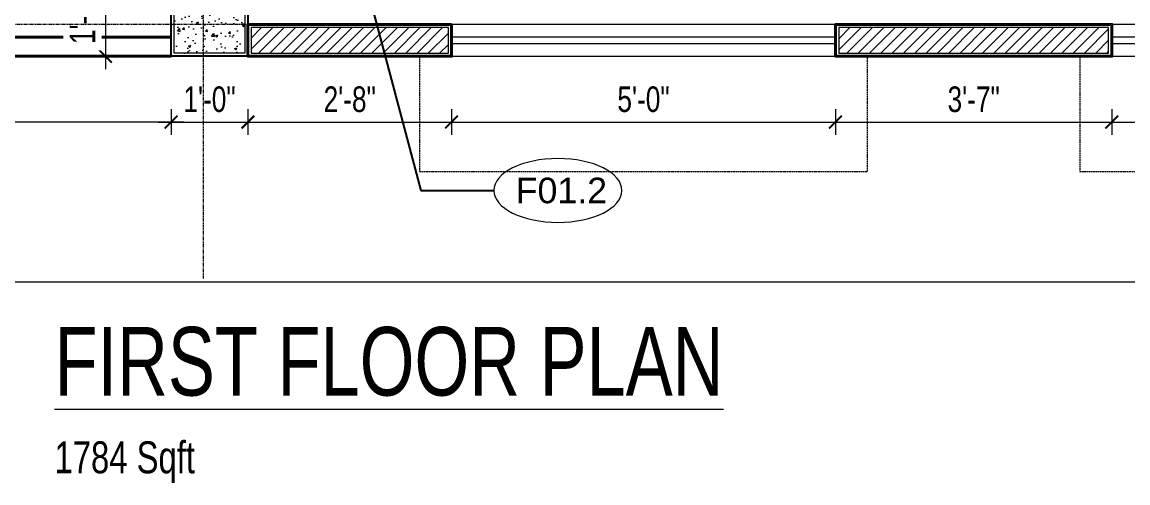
# Model space of a CAD drawing. Header units: inches. Extents: x 985 to 11353, y 526 to 2181.
# Drawn here: x 8366.3 to 8539.1, y 1359.5 to 1431.6 of the extents above; entities that cross this region are included whole.
import ezdxf
from ezdxf.enums import TextEntityAlignment as Align

# ---------------------------------------------------------------- set-up
doc = ezdxf.new("R2010")
doc.units = ezdxf.units.IN
doc.header["$MEASUREMENT"] = 0
doc.linetypes.add('DASH', pattern=[0.35, 0.25, -0.1])
doc.linetypes.add('PHANTOMX2', pattern=[5, 2.5, -0.5, 0.5, -0.5, 0.5, -0.5])
for name, color, linetype, lineweight in [('COLUMN', 1, 'Continuous', 25), ('Dimension', 22, 'Continuous', 13), ('Glass', 5, 'Continuous', 9), ('grid', 9, 'Continuous', 13), ('HACTH', 8, 'Continuous', 9), ('I-FURN-CODE', 171, 'Continuous', 15), ('Plaster Line', 5, 'Continuous', 15), ('Sunshed', 5, 'Continuous', 15), ('Text-01', 253, 'Continuous', 15), ('wall 05', 3, 'Continuous', 40), ('WINDOW', 140, 'Continuous', 9)]:
    doc.layers.add(name, color=color, linetype=linetype, lineweight=lineweight)
doc.styles.add('Arial', font='arial.ttf')
doc.styles.add('Swiss721', font='swisscl.ttf')
doc.dimstyles.new('DIM08', dxfattribs={"dimtxt": 8, "dimasz": 4, "dimexe": 4, "dimexo": 0, "dimgap": 3, "dimtad": 1, "dimdec": 1, "dimzin": 3, "dimdsep": 46, "dimlunit": 4, "dimtxsty": 'Swiss721', "dimblk": 'ARCHTICK', "dimcen": 0, "dimdle": 4, "dimclrd": 256, "dimclre": 256, "dimclrt": 256, "dimadec": 0, "dimazin": 0, "dimtfac": 1, "dimtdec": 1, "dimtofl": 0, "dimtmove": 0, "dimatfit": 3, "dimldrblk": 'ARCHTICK', "dimfxl": 4, "dimfxlon": 1, "dimtfill": 1, "dimtolj": 1, "dimtzin": 0, "dimlwd": 9, "dimlwe": 9, "dimarcsym": 0})
doc.dimstyles.new('F50', dxfattribs={"dimscale": 50, "dimtxt": 1.6, "dimasz": 1, "dimexe": 1.5, "dimexo": 1, "dimgap": 0.5, "dimtad": 1, "dimdec": 0, "dimzin": 12, "dimdsep": 46, "dimtxsty": 'Arial', "dimblk1": 'ARCHTICK', "dimblk2": 'ARCHTICK', "dimsah": 1, "dimcen": 0, "dimdle": 1.5, "dimclrd": 9, "dimclre": 9, "dimclrt": 2, "dimadec": 0, "dimazin": 3, "dimtfac": 1, "dimtdec": 0, "dimtix": 1, "dimtmove": 2, "dimatfit": 3, "dimldrblk": 'ArrowNote', "dimfxl": 1, "dimtolj": 1, "dimtzin": 0, "dimarcsym": 0})

# ---------------------------------------------------------------- blocks, each defined once
blk = doc.blocks.new('C 12X12')
at = {"layer": 'HACTH'}
h = blk.add_hatch(dxfattribs=at)
h.set_pattern_fill('AR-CONC', color=256, scale=0.5, style=0)
h.set_pattern_definition([(50, (0, 0), (3.58630091, -0.313760675), [0.375, -4.125]), (355, (0, 0), (-0.69375667, 3.76096067), [0.3, -3.3]), (100.4514, (0.299, -0.026), (2.89254691, 3.44719771), [0.31870095, -3.50571056]), (46.1842, (0, 1), (5.33620524, -0.82759507), [0.5625, -6.1875]), (96.6356, (0.4447, 0.931), (4.67331353, 4.87058935), [0.47805144, -5.258565]), (351.1842, (0, 1), (4.67330973, 4.870593), [0.45, -4.95]), (21, (0.5, 0.75), (2.98453526, -2.01309445), [0.375, -4.125]), (326, (0.5, 0.75), (1.21657666, 3.62575023), [0.3, -3.3]), (71.4514, (0.7487, 0.5822), (4.20111314, 1.61265248), [0.31870095, -3.50571056]), (37.5, (0, 0), (0.060799277, 1.66446927), [0, -3.26, 0, -3.35, 0, -3.3125]), (7.5, (0, 0), (1.315347687, 1.97205856), [0, -1.91, 0, -3.185, 0, -1.2625]), (327.5, (-1.115, 0), (2.66911218, -0.112774359), [0, -1.25, 0, -3.9, 0, -5.175]), (317.5, (-1.615, 0), (2.915930847, 0.50052491), [0, -1.625, 0, -2.59, 0, -3.675])])
h.paths.add_polyline_path([(88279, -6819.5), (88279, -6808.5), (88268, -6808.5), (88268, -6819.5)])
at = {"layer": 'COLUMN'}
blk.add_lwpolyline([(88267.5, -6808), (88279.5, -6808), (88279.5, -6820), (88267.5, -6820)], close=True, dxfattribs=at)
at = {"layer": 'Plaster Line'}
blk.add_lwpolyline([(88268, -6808.5), (88279, -6808.5), (88279, -6819.5), (88268, -6819.5)], close=True, dxfattribs=at)
blk = doc.blocks.new('_ArchTick')
at = {"color": 0, "linetype": 'ByBlock', "const_width": 0.15}
blk.add_lwpolyline([(-0.5, -0.5), (0.5, 0.5)], dxfattribs=at)
blk = doc.blocks.new('*D360')
at = {"layer": 'Defpoints', "color": 0, "transparency": 16777216}
for p in [(8389.56, 1438.28), (8379.28, 1426.28), (8389.56, 1426.28)]:
    blk.add_point(p, dxfattribs=at)
at = {"layer": 'Dimension', "lineweight": 9, "transparency": 16777216}
for p, q in [((8379.28, 1440.28), (8379.28, 1424.28)), ((8381.28, 1438.28), (8377.28, 1438.28)), ((8381.28, 1426.28), (8377.28, 1426.28))]:
    blk.add_line(p, q, dxfattribs=at)
at = {"layer": 'Dimension', "lineweight": 9, "transparency": 16777216, "xscale": 2, "yscale": 2, "zscale": 2}
for p, rotation in [((8379.28, 1438.28), 90), ((8379.28, 1426.28), 270)]:
    blk.add_blockref('_ArchTick', p, dxfattribs=dict(at, rotation=rotation))
at = {"layer": 'Dimension', "transparency": 16777216, "insert": (8375.73, 1432.28), "char_height": 4, "attachment_point": 5, "rotation": 90, "style": 'Swiss721', "bg_fill": 3, "box_fill_scale": 1.25, "bg_fill_color": 256, "bg_fill_true_color": 13158600, "bg_fill_transparency": 0}
blk.add_mtext('\\A1;1\'-0"', dxfattribs=at)
blk = doc.blocks.new('*D361')
at = {"layer": 'Defpoints', "color": 0, "transparency": 16777216}
for p in [(8389.56, 1426.28), (8401.56, 1426.28), (8401.56, 1415.99)]:
    blk.add_point(p, dxfattribs=at)
at = {"layer": 'Dimension', "lineweight": 9, "transparency": 16777216}
for p, q in [((8389.56, 1417.99), (8389.56, 1413.99)), ((8401.56, 1417.99), (8401.56, 1413.99)), ((8387.56, 1415.99), (8403.56, 1415.99))]:
    blk.add_line(p, q, dxfattribs=at)
at = {"layer": 'Dimension', "lineweight": 9, "transparency": 16777216, "xscale": 2, "yscale": 2, "zscale": 2, "rotation": 180}
blk.add_blockref('_ArchTick', (8389.56, 1415.99), dxfattribs=at)
at = {"layer": 'Dimension', "lineweight": 9, "transparency": 16777216, "xscale": 2, "yscale": 2, "zscale": 2}
blk.add_blockref('_ArchTick', (8401.56, 1415.99), dxfattribs=at)
at = {"layer": 'Dimension', "transparency": 16777216, "insert": (8395.56, 1419.54), "char_height": 4, "attachment_point": 5, "style": 'Swiss721', "bg_fill": 3, "box_fill_scale": 1.25, "bg_fill_color": 256, "bg_fill_true_color": 13158600, "bg_fill_transparency": 0}
blk.add_mtext('\\A1;1\'-0"', dxfattribs=at)
blk = doc.blocks.new('*D362')
at = {"layer": 'Defpoints', "color": 0, "transparency": 16777216}
for p in [(8401.56, 1426.28), (8433.38, 1426.28), (8433.38, 1415.99)]:
    blk.add_point(p, dxfattribs=at)
at = {"layer": 'Dimension', "lineweight": 9, "transparency": 16777216}
for p, q in [((8401.56, 1417.99), (8401.56, 1413.99)), ((8433.38, 1417.99), (8433.38, 1413.99)), ((8399.56, 1415.99), (8435.38, 1415.99))]:
    blk.add_line(p, q, dxfattribs=at)
at = {"layer": 'Dimension', "lineweight": 9, "transparency": 16777216, "xscale": 2, "yscale": 2, "zscale": 2, "rotation": 180}
blk.add_blockref('_ArchTick', (8401.56, 1415.99), dxfattribs=at)
at = {"layer": 'Dimension', "lineweight": 9, "transparency": 16777216, "xscale": 2, "yscale": 2, "zscale": 2}
blk.add_blockref('_ArchTick', (8433.38, 1415.99), dxfattribs=at)
at = {"layer": 'Dimension', "transparency": 16777216, "insert": (8417.47, 1419.54), "char_height": 4, "attachment_point": 5, "style": 'Swiss721', "bg_fill": 3, "box_fill_scale": 1.25, "bg_fill_color": 256, "bg_fill_true_color": 13158600, "bg_fill_transparency": 0}
blk.add_mtext('\\A1;2\'-8"', dxfattribs=at)
blk = doc.blocks.new('*D363')
at = {"layer": 'Defpoints', "color": 0, "transparency": 16777216}
for p in [(8433.38, 1426.28), (8493.38, 1426.28), (8493.38, 1415.99)]:
    blk.add_point(p, dxfattribs=at)
at = {"layer": 'Dimension', "lineweight": 9, "transparency": 16777216}
for p, q in [((8433.38, 1417.99), (8433.38, 1413.99)), ((8493.38, 1417.99), (8493.38, 1413.99)), ((8431.38, 1415.99), (8495.38, 1415.99))]:
    blk.add_line(p, q, dxfattribs=at)
at = {"layer": 'Dimension', "lineweight": 9, "transparency": 16777216, "xscale": 2, "yscale": 2, "zscale": 2, "rotation": 180}
blk.add_blockref('_ArchTick', (8433.38, 1415.99), dxfattribs=at)
at = {"layer": 'Dimension', "lineweight": 9, "transparency": 16777216, "xscale": 2, "yscale": 2, "zscale": 2}
blk.add_blockref('_ArchTick', (8493.38, 1415.99), dxfattribs=at)
at = {"layer": 'Dimension', "transparency": 16777216, "insert": (8463.38, 1419.54), "char_height": 4, "attachment_point": 5, "style": 'Swiss721', "bg_fill": 3, "box_fill_scale": 1.25, "bg_fill_color": 256, "bg_fill_true_color": 13158600, "bg_fill_transparency": 0}
blk.add_mtext('\\A1;5\'-0"', dxfattribs=at)
blk = doc.blocks.new('*D364')
at = {"layer": 'Defpoints', "color": 0, "transparency": 16777216}
for p in [(8493.38, 1426.28), (8536.56, 1426.28), (8536.56, 1415.99)]:
    blk.add_point(p, dxfattribs=at)
at = {"layer": 'Dimension', "lineweight": 9, "transparency": 16777216}
for p, q in [((8493.38, 1417.99), (8493.38, 1413.99)), ((8536.56, 1417.99), (8536.56, 1413.99)), ((8491.38, 1415.99), (8538.56, 1415.99))]:
    blk.add_line(p, q, dxfattribs=at)
at = {"layer": 'Dimension', "lineweight": 9, "transparency": 16777216, "xscale": 2, "yscale": 2, "zscale": 2, "rotation": 180}
blk.add_blockref('_ArchTick', (8493.38, 1415.99), dxfattribs=at)
at = {"layer": 'Dimension', "lineweight": 9, "transparency": 16777216, "xscale": 2, "yscale": 2, "zscale": 2}
blk.add_blockref('_ArchTick', (8536.56, 1415.99), dxfattribs=at)
at = {"layer": 'Dimension', "transparency": 16777216, "insert": (8514.97, 1419.54), "char_height": 4, "attachment_point": 5, "style": 'Swiss721', "bg_fill": 3, "box_fill_scale": 1.25, "bg_fill_color": 256, "bg_fill_true_color": 13158600, "bg_fill_transparency": 0}
blk.add_mtext('\\A1;3\'-7"', dxfattribs=at)
blk = doc.blocks.new('*D365')
at = {"layer": 'Defpoints', "color": 0, "transparency": 16777216}
for p in [(8536.56, 1426.28), (8596.56, 1426.28), (8596.56, 1415.99)]:
    blk.add_point(p, dxfattribs=at)
at = {"layer": 'Dimension', "lineweight": 9, "transparency": 16777216}
for p, q in [((8536.56, 1417.99), (8536.56, 1413.99)), ((8596.56, 1417.99), (8596.56, 1413.99)), ((8534.56, 1415.99), (8598.56, 1415.99))]:
    blk.add_line(p, q, dxfattribs=at)
at = {"layer": 'Dimension', "lineweight": 9, "transparency": 16777216, "xscale": 2, "yscale": 2, "zscale": 2, "rotation": 180}
blk.add_blockref('_ArchTick', (8536.56, 1415.99), dxfattribs=at)
at = {"layer": 'Dimension', "lineweight": 9, "transparency": 16777216, "xscale": 2, "yscale": 2, "zscale": 2}
blk.add_blockref('_ArchTick', (8596.56, 1415.99), dxfattribs=at)
at = {"layer": 'Dimension', "transparency": 16777216, "insert": (8566.56, 1419.54), "char_height": 4, "attachment_point": 5, "style": 'Swiss721', "bg_fill": 3, "box_fill_scale": 1.25, "bg_fill_color": 256, "bg_fill_true_color": 13158600, "bg_fill_transparency": 0}
blk.add_mtext('\\A1;5\'-0"', dxfattribs=at)
blk = doc.blocks.new('*D376')
at = {"layer": 'Defpoints', "color": 0, "transparency": 16777216}
for p in [(8329.56, 1426.28), (8389.56, 1426.28), (8329.56, 1415.99)]:
    blk.add_point(p, dxfattribs=at)
at = {"layer": 'Dimension', "lineweight": 9, "transparency": 16777216}
for p, q in [((8329.56, 1417.99), (8329.56, 1413.99)), ((8389.56, 1417.99), (8389.56, 1413.99)), ((8391.56, 1415.99), (8327.56, 1415.99))]:
    blk.add_line(p, q, dxfattribs=at)
at = {"layer": 'Dimension', "lineweight": 9, "transparency": 16777216, "xscale": 2, "yscale": 2, "zscale": 2, "rotation": 180}
blk.add_blockref('_ArchTick', (8329.56, 1415.99), dxfattribs=at)
at = {"layer": 'Dimension', "lineweight": 9, "transparency": 16777216, "xscale": 2, "yscale": 2, "zscale": 2}
blk.add_blockref('_ArchTick', (8389.56, 1415.99), dxfattribs=at)
at = {"layer": 'Dimension', "transparency": 16777216, "insert": (8359.56, 1419.54), "char_height": 4, "attachment_point": 5, "style": 'Swiss721', "bg_fill": 3, "box_fill_scale": 1.25, "bg_fill_color": 256, "bg_fill_true_color": 13158600, "bg_fill_transparency": 0}
blk.add_mtext('\\A1;5\'-0"', dxfattribs=at)
blk = doc.blocks.new('*D400')
at = {"layer": 'Defpoints', "color": 0, "transparency": 16777216}
for p in [(8329.06, 1426.28), (8998.06, 1426.28), (8998.06, 1390.99)]:
    blk.add_point(p, dxfattribs=at)
at = {"layer": 'Dimension', "lineweight": 9, "transparency": 16777216}
for p, q in [((8329.06, 1394.99), (8329.06, 1386.99)), ((8998.06, 1394.99), (8998.06, 1386.99)), ((8325.06, 1390.99), (9002.06, 1390.99))]:
    blk.add_line(p, q, dxfattribs=at)
at = {"layer": 'Dimension', "lineweight": 9, "transparency": 16777216, "xscale": 4, "yscale": 4, "zscale": 4, "rotation": 180}
blk.add_blockref('_ArchTick', (8329.06, 1390.99), dxfattribs=at)
at = {"layer": 'Dimension', "lineweight": 9, "transparency": 16777216, "xscale": 4, "yscale": 4, "zscale": 4}
blk.add_blockref('_ArchTick', (8998.06, 1390.99), dxfattribs=at)
at = {"layer": 'Dimension', "transparency": 16777216, "insert": (8663.31, 1398.08), "char_height": 8, "attachment_point": 5, "style": 'Swiss721', "bg_fill": 3, "box_fill_scale": 1.25, "bg_fill_color": 256, "bg_fill_true_color": 13158600, "bg_fill_transparency": 0}
blk.add_mtext('\\A1;55\'-9"', dxfattribs=at)
blk = doc.blocks.new('Floor Fin')
at = {"extrusion": (0, 0, -1)}
blk.add_ellipse((0, 0), major_axis=(4, 0), ratio=0.5, start_param=4.712389, end_param=10.995574, dxfattribs=at)
at = {"color": 0, "linetype": 'ByBlock', "lineweight": -2, "ltscale": 25.4, "style": 'Arial'}
blk.add_attdef('CA3', text='', height=1.6, dxfattribs=at).set_placement((0, 0), align=Align.MIDDLE_CENTER)
blk = doc.blocks.new('ArrowNote')
at = {"linetype": 'ByBlock', "lineweight": -2}
h = blk.add_hatch(color=0, dxfattribs=at)
h.paths.add_polyline_path([(-0.556, -0.962), (-0.786, -0.786), (0, 0)])
h.paths.add_polyline_path([(-0.556, 0.962), (0, 0), (-0.786, 0.786)])
at = {"color": 0, "linetype": 'ByBlock', "lineweight": -2}
for points in [[(-0.556, 0.962), (0, 0), (-0.786, 0.786)], [(-0.556, -0.962), (-0.786, -0.786), (0, 0)]]:
    blk.add_lwpolyline(points, close=True, dxfattribs=at)
blk.add_lwpolyline([(0, 0), (-2, 0)], dxfattribs=at)

msp = doc.modelspace()

# ---------------------------------------------------------------- hatches: boundary and pattern name
at = {"layer": 'HACTH'}
h = msp.add_hatch(dxfattribs=at)
h.set_pattern_fill('ANSI31', color=256, scale=10, style=0)
h.set_pattern_definition([(45, (-114666.6369, -169903.1285), (-0.8838834765, 0.8838834765), [])])
h.paths.add_polyline_path([(8536.06, 1426.78), (8536.06, 1430.78), (8525.31, 1430.78), (8493.88, 1430.78), (8493.88, 1426.78)])
h.paths.add_polyline_path([(8402.06, 1430.78), (8402.06, 1426.78), (8432.88, 1426.78), (8432.88, 1430.78)])

# ---------------------------------------------------------------- linework, layer by layer
at = {"layer": 'Glass', "ltscale": 10}
for points in [[(8493.38, 1428.28), (8493.38, 1429.28), (8433.38, 1429.28), (8433.38, 1428.28)], [(8596.56, 1428.28), (8596.56, 1429.28), (8536.56, 1429.28), (8536.56, 1428.28)]]:
    msp.add_lwpolyline(points, close=True, dxfattribs=at)
at = {"layer": 'Plaster Line'}
msp.add_lwpolyline([(8432.88, 1430.78), (8402.06, 1430.78), (8402.06, 1426.78), (8432.88, 1426.78)], close=True, dxfattribs=at)
for points in [[(8529.61, 1430.78), (8493.88, 1430.78), (8493.88, 1426.78), (8536.06, 1426.78), (8536.06, 1430.78), (8525.31, 1430.78)], [(8536.06, 1430.78), (8524.81, 1430.78)]]:
    msp.add_lwpolyline(points, dxfattribs=at)
at = {"layer": 'Sunshed', "linetype": 'DASH'}
for points in [[(8428.38, 1426.28), (8428.38, 1408.28), (8498.38, 1408.28), (8498.38, 1426.28)], [(8531.56, 1426.28), (8531.56, 1408.28), (8601.56, 1408.28), (8601.56, 1426.28)]]:
    msp.add_lwpolyline(points, dxfattribs=at)
at = {"layer": 'wall 05'}
for points in [[(8389.56, 1810.28), (8329.56, 1810.28), (8329.56, 1426.28), (8389.56, 1426.28)], [(8389.56, 1807.28), (8332.56, 1807.28), (8332.56, 1429.28), (8389.56, 1429.28)], [(8529.61, 1431.28), (8493.38, 1431.28), (8493.38, 1426.28), (8536.56, 1426.28), (8536.56, 1431.28), (8525.31, 1431.28)], [(8520.31, 1426.28), (8536.56, 1426.28), (8536.56, 1431.28)]]:
    msp.add_lwpolyline(points, dxfattribs=at)
for points in [[(8433.38, 1431.28), (8401.56, 1431.28), (8401.56, 1426.28), (8433.38, 1426.28)], [(8525.31, 1431.28), (8525.31, 1431.28)]]:
    msp.add_lwpolyline(points, close=True, dxfattribs=at)
at = {"layer": 'WINDOW', "ltscale": 10}
for points in [[(8493.38, 1426.28), (8493.38, 1431.28), (8433.38, 1431.28), (8433.38, 1426.28)], [(8596.56, 1426.28), (8596.56, 1431.28), (8536.56, 1431.28), (8536.56, 1426.28)]]:
    msp.add_lwpolyline(points, close=True, dxfattribs=at)

# ---------------------------------------------------------------- block references
at = {"layer": 'HACTH'}
msp.add_blockref('C 12X12', (-79877.94, 8246.28), dxfattribs=at)

# ---------------------------------------------------------------- texts
at = {"layer": 'Text-01', "insert": (8371.34, 1383.93), "char_height": 10.7333, "width": 176.7295, "attachment_point": 1, "style": 'Swiss721'}
msp.add_mtext('{\\LFIRST FLOOR PLAN\\H0.4658x;\\l  \\P1784 Sqft}', dxfattribs=at)

# ---------------------------------------------------------------- next in the draw order: dimensions: what is measured, and where the dimension line sits
at = {"layer": 'Dimension'}
dim = msp.add_linear_dim(base=(8379.28, 1426.28), p1=(8389.56, 1438.28), p2=(8389.56, 1426.28), angle=90, dimstyle='DIM08', override={"dimscale": 0.5, "dimarcsym": 2}, dxfattribs=at)
dim.commit()
dim.dimension.update_dxf_attribs({"geometry": '*D360', "text_midpoint": (8375.73, 1432.28)})

# ---------------------------------------------------------------- next in the draw order: linework, layer by layer
at = {"layer": 'grid', "linetype": 'PHANTOMX2', "ltscale": 0.2}
msp.add_line((9061.02, 1431.28), (8292.32, 1431.28), dxfattribs=at)

# ---------------------------------------------------------------- next in the draw order: dimensions: what is measured, and where the dimension line sits
at = {"layer": 'Dimension'}
dim = msp.add_linear_dim(base=(8401.56, 1415.99), p1=(8389.56, 1426.28), p2=(8401.56, 1426.28), angle=180, dimstyle='DIM08', override={"dimscale": 0.5, "dimarcsym": 2}, dxfattribs=at)
dim.commit()
dim.dimension.update_dxf_attribs({"geometry": '*D361', "text_midpoint": (8395.56, 1419.54)})

# ---------------------------------------------------------------- next in the draw order: dimensions: what is measured, and where the dimension line sits
dim = msp.add_linear_dim(base=(8329.56, 1415.99), p1=(8389.56, 1426.28), p2=(8329.56, 1426.28), dimstyle='DIM08', override={"dimscale": 0.5, "dimarcsym": 2}, dxfattribs=at)
dim.commit()
dim.dimension.update_dxf_attribs({"geometry": '*D376', "text_midpoint": (8359.56, 1419.54)})
dim = msp.add_linear_dim(base=(8433.38, 1415.99), p1=(8401.56, 1426.28), p2=(8433.38, 1426.28), angle=180, dimstyle='DIM08', override={"dimscale": 0.5, "dimarcsym": 2}, dxfattribs=at)
dim.commit()
dim.dimension.update_dxf_attribs({"geometry": '*D362', "text_midpoint": (8417.47, 1419.54)})

# ---------------------------------------------------------------- next in the draw order: dimensions: what is measured, and where the dimension line sits
dim = msp.add_linear_dim(base=(8493.38, 1415.99), p1=(8433.38, 1426.28), p2=(8493.38, 1426.28), angle=180, dimstyle='DIM08', override={"dimscale": 0.5, "dimarcsym": 2}, dxfattribs=at)
dim.commit()
dim.dimension.update_dxf_attribs({"geometry": '*D363', "text_midpoint": (8463.38, 1419.54)})

# ---------------------------------------------------------------- next in the draw order: dimensions: what is measured, and where the dimension line sits
dim = msp.add_linear_dim(base=(8536.56, 1415.99), p1=(8493.38, 1426.28), p2=(8536.56, 1426.28), angle=180, dimstyle='DIM08', override={"dimscale": 0.5, "dimarcsym": 2}, dxfattribs=at)
dim.commit()
dim.dimension.update_dxf_attribs({"geometry": '*D364', "text_midpoint": (8514.97, 1419.54)})

# ---------------------------------------------------------------- next in the draw order: dimensions: what is measured, and where the dimension line sits
dim = msp.add_linear_dim(base=(8596.56, 1415.99), p1=(8536.56, 1426.28), p2=(8596.56, 1426.28), angle=180, dimstyle='DIM08', override={"dimscale": 0.5, "dimarcsym": 2}, dxfattribs=at)
dim.commit()
dim.dimension.update_dxf_attribs({"geometry": '*D365', "text_midpoint": (8566.56, 1419.54)})

# ---------------------------------------------------------------- next in the draw order: dimensions: what is measured, and where the dimension line sits
dim = msp.add_linear_dim(base=(8998.06, 1390.99), p1=(8329.06, 1426.28), p2=(8998.06, 1426.28), text='55\'-9"', dimstyle='DIM08', override={"dimarcsym": 1}, dxfattribs=at)
dim.commit()
dim.dimension.update_dxf_attribs({"geometry": '*D400', "text_midpoint": (8663.31, 1390.99), "dimtype": 160})

# ---------------------------------------------------------------- next in the draw order: linework, layer by layer
at = {"layer": 'grid', "linetype": 'PHANTOMX2', "ltscale": 0.2}
msp.add_line((8394.56, 1897.99), (8394.56, 1391.54), dxfattribs=at)

# ---------------------------------------------------------------- next in the draw order: block references
at = {"layer": 'I-FURN-CODE'}
ref = msp.add_blockref('Floor Fin', (8450, 1405.29), dxfattribs=dict(at, xscale=2.5, yscale=2.5, zscale=2.5))
ref.add_attrib('CA3', 'F01.2', dxfattribs={"layer": '0', "color": 7, "linetype": 'ByBlock', "lineweight": -2, "ltscale": 25.4, "height": 4, "style": 'Arial'}).set_placement((8450.54, 1405.29), align=Align.MIDDLE_CENTER)

# ---------------------------------------------------------------- next in the draw order: leaders
msp.add_leader([(8417.48, 1447.06), (8428.56, 1405.29), (8440, 1405.29)], dimstyle='F50', override={"dimasz": 0.04, "dimtad": 0, "dimfxl": 0.18}, dxfattribs=at)

doc.saveas('drawing.dxf')
